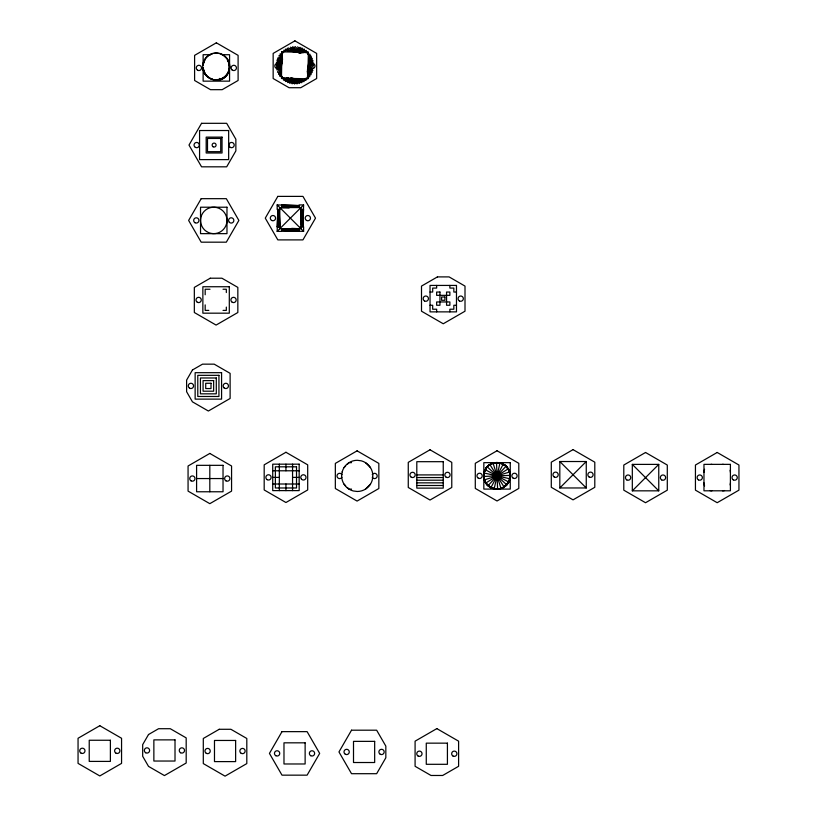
<?xml version="1.0" encoding="UTF-8"?>
<svg xmlns="http://www.w3.org/2000/svg" width="817" height="817" viewBox="0 0 817 817"><rect width="100%" height="100%" fill="white"/><g stroke="black" fill="none" stroke-linecap="round" stroke-linejoin="round"><path stroke-width="1.23" d="M299.093 228.77L281.681 229.311L285.388 229.179M277.78 209.438L277.167 231.364L281.681 231.364L281.681 228.719M277.218 226.85L277.831 210.755L278.444 226.85M279.108 209.438L278.495 225.523L277.882 209.438M278.536 226.85L279.159 210.755L279.751 226.85M301.657 226.85L302.229 209.438L302.933 225.523L303.546 209.438L300.901 209.438M509.89 478.966L510.247 475.596M484.001 472.573L483.613 475.943A13.225 13.225 0 0 0 495.837 488.985M282.345 60.131L279.782 76.298L282.273 76.686M283.53 52.666L283.918 50.184L300.084 52.737M306.293 77.942L305.895 80.434L290.975 78.064M307.672 69.241L310.031 54.32L307.549 53.922M494.173 488.801L499.953 463.004M509.369 480.631L509.777 478.956M509.737 479.068L510.155 477.394M484.124 472.543L484.563 470.868M483.725 474.115L484.164 472.451M282.376 61.061L278.556 74.367L280.977 75.062M285.153 51.379L285.848 48.959L299.155 52.768M304.67 79.239L303.975 81.659L291.832 78.177M307.447 69.557L311.257 56.24L308.836 55.546M509.849 479.048L507.714 483.674M484.644 470.949L486.238 467.875A13.225 13.225 0 0 1 508.194 469.05A13.225 13.225 0 0 1 498.707 488.883M484.062 472.389L484.726 470.786M282.079 61.653L277.514 72.162L279.822 73.162M287.053 50.225L288.054 47.917L299.604 52.931M302.76 80.393L301.759 82.701L291.25 78.136M307.733 68.965L312.308 58.456L309.99 57.456M490.935 487.616L503.201 464.189M508.491 482.224L509.328 480.713M484.624 470.735L485.482 469.234M276.769 69.833L282.059 61.02M300.727 81.291L299.43 83.446L290.617 78.156M307.754 69.598L313.054 60.785L310.889 59.488M506.581 485.032L508.582 482.285M486.329 467.937L487.371 466.548M485.4 469.172L486.442 467.804M282.6 59.539L276.33 67.423L278.301 68.996M291.22 48.703L292.792 46.732L300.676 53.003M298.593 81.914L297.02 83.885L290.127 78.401M307.212 71.069L313.483 63.195L311.512 61.622M488.106 485.625L506.019 466.18L504.783 465.077A13.225 13.225 0 0 0 484.685 471.103A13.225 13.225 0 0 0 495.715 488.944A13.225 13.225 0 0 0 510.094 473.676L509.604 472.032M507.633 483.766L505.263 486.248M486.35 467.743L488.74 465.322M277.167 231.364L303.607 204.924L299.093 204.924L299.093 207.569M344.028 467.63L345.683 465.976M347.337 464.322L348.992 462.667L351.535 462.667M365.516 489.107L370.469 484.154M559.819 487.963L586.259 461.523L559.819 461.523L559.819 487.963L586.259 487.963L586.259 461.523M632.317 490.833L658.757 464.393L632.317 464.393L632.317 490.833L658.757 490.833L658.757 464.393M282.559 58.855L276.217 64.982L277.964 66.79M293.426 48.366L295.233 46.61L301.361 52.952M296.397 82.251L294.58 83.998L288.462 77.656M307.263 71.753L313.605 65.636L311.849 63.818M503.875 487.218L505.223 486.135M506.489 485.114L503.711 487.177M487.514 466.415L490.2 464.332M282.488 58.048L276.422 62.541L277.913 64.563M294.171 82.303L292.149 83.794L287.655 77.727M307.325 72.56L313.401 68.066M485.901 482.98L508.235 468.825L509.114 470.398M502.332 488.025L503.803 487.126M491.752 463.556L488.872 465.241M282.447 57.098L276.932 60.152L278.158 62.358M297.858 48.56L300.064 47.335L303.117 52.839M291.955 82.057L289.759 83.283L286.706 77.778M307.376 73.51L312.88 70.456L311.655 68.26M500.698 488.627L502.271 487.933M502.179 487.963L503.762 487.269M490.374 464.291A13.225 13.225 0 0 1 510.206 475.739A13.225 13.225 0 0 1 490.374 487.198A13.225 13.225 0 0 1 490.374 464.291L493.407 462.984M282.284 56.23L277.637 58.15L278.597 60.478M299.737 49L302.065 48.029L303.995 52.686M290.076 81.618L287.758 82.578L285.827 77.932M307.529 74.388L312.186 72.458L311.216 70.139M484.45 479.845L509.685 471.96L506.101 466.19M498.973 489.015L502.23 488.055M493.427 463.096L495.092 462.636M491.844 463.535L493.509 463.076M278.72 55.954L282.365 54.984M301.82 49.766L304.261 49.112L305.231 52.768M287.993 80.842L285.562 81.496L284.582 77.85M307.447 75.634L311.103 74.653L310.45 72.223M498.86 488.913L500.566 488.648M493.488 462.973L496.848 462.514M282.57 53.595L280.078 53.922L280.405 56.424M303.791 50.807L306.293 50.47L306.62 52.972M286.021 79.811L283.53 80.137L283.203 77.646M307.243 77.023L309.745 76.686L309.408 74.194M483.858 476.444L510.278 475.361L509.971 473.717M281.681 206.201L297.766 205.588L281.681 204.975M282.999 206.252L299.093 205.639M295.376 207.099L299.093 206.956L281.681 207.508L281.681 204.924M281.681 230.639L299.093 230.077L281.681 229.414M497.196 489.056L492.11 488.27M497.083 489.056L498.809 489.026M495.225 462.636L496.95 462.626M305.609 52.084L308.132 52.084L308.132 54.606M210.684 54.708L203.127 54.708L203.127 64.778M222.01 54.708L229.567 54.708L229.567 81.149L203.127 81.149L203.127 68.557A13.225 13.225 0 0 0 205.2 74.337M284.204 78.524L281.691 78.524L281.691 76.012M305.609 78.524L308.132 78.524L308.132 76.012M279.812 209.438L277.167 209.438L277.167 204.924L299.093 205.537M277.167 226.85L279.874 226.85M300.237 226.85L303.607 226.85L303.607 231.364L281.681 230.751M210.02 289.249L205.179 289.249L205.179 294.753M223.031 289.249L226.329 289.249L226.329 292.547M430.038 292.037L432.683 292.037L432.683 288.074L436.646 288.074L436.646 285.429M456.478 292.037L453.833 292.037L453.833 288.074L449.871 288.074L449.871 285.429M430.038 305.262L432.683 305.262L432.683 309.224L436.646 309.224L436.646 311.869M456.478 305.262L453.833 305.262L453.833 309.224L449.871 309.224L449.871 311.869M208.815 310.399L205.179 310.399L205.179 304.894M223.031 310.399L226.329 310.399L226.329 307.09M272.725 470.786L299.165 470.786M416.803 474.912L443.243 474.912M272.725 477.394L279.332 477.394M292.557 477.394L299.165 477.394M416.803 477.557L443.243 477.557M196.591 478.558L223.031 478.558M416.803 480.202L443.243 480.202M416.803 482.847L443.243 482.847M272.725 484.001L299.165 484.001M416.803 485.492L443.243 485.492M351.535 489.107L348.992 489.107L347.337 487.463M281.681 206.303L299.093 206.864M281.681 207.63L289.106 207.906M291.659 228.372L299.093 228.658L299.093 231.364L282.999 230.7M493.754 488.791L497.124 489.158M498.595 462.728L501.955 463.494M496.981 462.524L498.697 462.749M484.164 473.012L509.961 478.793M498.717 462.647L500.392 463.096M500.065 462.892L501.679 463.505M490.517 487.524L493.672 488.76M501.934 463.607L503.527 464.26M485.349 469.775L508.777 482.04M501.771 463.433L503.292 464.25M491.946 488.198L487.708 485.461M503.507 464.373L504.998 465.23M290.382 47.172L300.094 53.003M503.303 464.138L504.702 465.149M488.975 486.391L490.363 487.432M504.967 465.343L507.49 467.702M487.34 466.946L506.785 484.859M486.534 484.175L487.769 485.38M487.667 485.267L488.903 486.472A13.225 13.225 0 0 0 509.951 477.404A13.225 13.225 0 0 0 491.589 463.719A13.225 13.225 0 0 0 488.913 486.452M632.317 464.393L658.757 490.833M559.819 461.523L586.259 487.963M277.167 204.924L303.607 231.364M365.516 462.667L370.469 467.63M344.028 484.154L345.683 485.809M485.533 482.755L486.605 484.103M486.523 483.981L487.586 485.329M297.674 46.814L302.167 52.891M489.986 464.74L504.14 487.075M507.326 467.518L508.225 468.999M484.695 481.142L486.442 484.052M508.337 468.968L509.624 472.175M484.103 479.477L485.451 482.592M493.121 463.29L501.005 488.525M219.456 78.422L219.936 80.117A13.225 13.225 0 0 0 229.322 64.819M484.185 479.324L484.644 480.988M509.726 472.155L509.992 473.86M483.603 476.035L484.093 479.395M203.27 67.893L203.637 70.967A13.225 13.225 0 0 1 203.147 67.893M203.239 68.526L205.363 74.725A13.225 13.225 0 0 1 203.954 71.957M496.522 462.698L497.604 489.117M302.27 210.755L302.882 226.85L303.607 204.924M301.33 220.661L301.565 226.85L300.962 210.755M301.013 209.438L301.606 225.523M279.343 213.145L279.2 209.438L279.812 225.523M510.145 475.504L510.186 477.23A13.225 13.225 0 0 1 489.25 486.503A13.225 13.225 0 0 1 491.681 463.739A13.225 13.225 0 0 1 510.186 477.23M483.684 474.32L483.715 476.035M483.715 475.964L483.735 477.69M292.557 464.168L292.557 490.619M285.94 464.168L285.94 470.786M285.94 484.001L285.94 490.619M281.691 52.084L281.691 54.606M279.332 464.168L279.332 490.619M209.816 465.333L209.816 491.773M227.361 60.06A13.225 13.225 0 0 1 228.77 62.838M227.749 60.223A13.225 13.225 0 0 1 223.878 77.666M222.908 78.289A13.225 13.225 0 0 1 203.127 67.985M203.525 63.42A13.225 13.225 0 0 1 204.853 60.223M223.878 56.005A13.225 13.225 0 0 1 227.126 59.253M229.168 64.431A13.225 13.225 0 0 1 219.783 79.729M203.076 65.442A13.225 13.225 0 0 1 203.801 62.419M228.209 61.479A13.225 13.225 0 0 1 228.934 63.42M229.23 64.175A13.225 13.225 0 0 1 229.23 68.771M228.985 69.894A13.225 13.225 0 0 1 217.363 79.637M212.788 79.239A13.225 13.225 0 0 1 203.443 69.894M203.045 65.319A13.225 13.225 0 0 1 212.788 53.697M213.911 53.452A13.225 13.225 0 0 1 218.517 53.452M219.63 53.697A13.225 13.225 0 0 1 222.827 55.025M227.667 59.855A13.225 13.225 0 0 1 228.985 63.052M730.408 482.878A7.935 7.935 0 0 1 730.143 484.93M724.536 490.537A7.935 7.935 0 0 1 722.483 490.803M711.903 490.803A7.935 7.935 0 0 1 709.85 490.537M704.581 485.911A7.935 7.935 0 0 1 703.968 482.878M703.968 472.297A7.935 7.935 0 0 1 704.581 469.264M710.872 464.434A7.935 7.935 0 0 1 711.903 464.362M722.483 464.362A7.935 7.935 0 0 1 723.515 464.434M730.143 470.245A7.935 7.935 0 0 1 730.408 472.297M341.935 477.281A2.645 2.645 0 0 1 337.942 477.986A2.645 2.645 0 0 1 337.942 473.931A2.645 2.645 0 0 1 341.935 474.636M372.256 474.636A2.645 2.645 0 0 1 376.239 473.931A2.645 2.645 0 0 1 376.239 477.986A2.645 2.645 0 0 1 372.256 477.281M277.453 68.608A2.645 2.645 0 0 1 274.818 65.973A2.645 2.645 0 0 1 277.453 63.328M312.36 63.328A2.645 2.645 0 0 1 314.984 66.31A2.645 2.645 0 0 1 311.675 68.526M281.916 51.859L281.457 78.299L307.897 78.759L308.356 52.319L281.916 51.859M342.18 471.858L341.649 475.892A15.605 15.605 0 0 0 353.21 490.956L357.254 491.487A15.605 15.605 0 0 0 372.317 479.926L372.848 475.892A15.605 15.605 0 0 0 361.288 460.819L357.254 460.288A15.605 15.605 0 0 0 342.18 471.858M201.554 123.316L188.993 145.069L201.554 166.821L226.677 166.821L235.858 150.91L235.858 139.227L226.677 123.316L201.554 123.316M201.196 198.674L188.635 220.427L201.196 242.179L226.319 242.179L238.87 220.427L226.319 198.674L201.196 198.674M277.821 196.386L265.27 218.139L277.821 239.892L302.944 239.892L315.505 218.139L302.944 196.386L277.821 196.386M192.444 369.978L186.613 380.089L186.613 391.721L192.444 401.841L208.366 411.022L230.118 398.471L230.118 373.349L214.197 364.157L202.524 364.157L192.444 369.978M148.52 734.524L142.679 744.634L142.679 756.276L148.52 766.387L164.431 775.578L186.184 763.017L186.184 737.894L170.273 728.713L158.59 728.713L148.52 734.524M281.998 731.644L269.436 753.407L281.998 775.159L307.11 775.159L319.672 753.407L307.11 731.644L281.998 731.644M351.524 730.194L338.963 751.946L351.524 773.699L376.647 773.699L385.828 757.778L385.828 746.105L376.647 730.194L351.524 730.194M216.352 42.811L194.599 55.362L194.599 80.485L210.51 89.676L222.183 89.676L238.104 80.485L238.104 55.362L216.352 42.811M294.906 40.85L273.154 53.411L273.154 78.524L289.065 87.715L300.748 87.715L316.659 78.524L316.659 53.411L294.906 40.85M210.245 278.209L194.334 287.4L194.334 312.513L216.086 325.074L237.839 312.513L237.839 287.4L221.918 278.209L210.245 278.209M437.422 276.902L421.501 286.093L421.501 311.206L443.253 323.767L465.006 311.206L465.006 286.093L449.095 276.902L437.422 276.902M209.816 453.435L188.063 465.996L188.063 491.119L209.816 503.67L231.568 491.119L231.568 465.996L209.816 453.435M285.94 452.271L264.187 464.832L264.187 489.955L285.94 502.516L307.692 489.955L307.692 464.832L285.94 452.271M357.09 450.841L335.338 463.402L335.338 488.515L357.09 501.076L378.843 488.515L378.843 463.402L357.09 450.841M430.018 449.789L408.265 462.351L408.265 487.473L430.018 500.035L451.77 487.473L451.77 462.351L430.018 449.789M497.042 450.749L475.29 463.31L475.29 488.423L497.042 500.984L518.795 488.423L518.795 463.31L497.042 450.749M573.044 449.626L551.291 462.187L551.291 487.3L573.044 499.861L594.796 487.3L594.796 462.187L573.044 449.626M99.807 725.71L78.054 738.272L78.054 763.384L99.807 775.946L121.559 763.384L121.559 738.272L99.807 725.71M645.542 452.485L623.79 465.047L623.79 490.169L645.542 502.731L667.295 490.169L667.295 465.047L645.542 452.485M219.222 729.285L203.3 738.476L203.3 763.589L225.053 776.15L246.805 763.589L246.805 738.476L230.894 729.285L219.222 729.285M717.193 452.465L695.441 465.026L695.441 490.149L717.193 502.71L738.946 490.149L738.946 465.026L717.193 452.465M436.84 728.611L415.087 741.172L415.087 766.295L431.008 775.476L442.681 775.476L458.603 766.295L458.603 741.172L436.84 728.611M228.658 130.526L199.573 130.526L199.573 159.611L228.658 159.611L228.658 130.526M222.04 137.133L206.18 137.133L206.18 152.993L222.04 152.993L222.04 137.133M220.723 138.451L207.498 138.451L207.498 151.676L220.723 151.676L220.723 138.451M226.973 207.212L200.533 207.212L200.533 233.652L226.973 233.652L226.973 207.212M300.962 207.569L279.812 207.569L279.812 228.719L300.962 228.719L300.962 207.569M456.478 285.429L430.038 285.429L430.038 311.869L456.478 311.869L456.478 285.429M229.301 286.736L202.861 286.736L202.861 313.177L229.301 313.177L229.301 286.736M439.954 292.037L436.646 292.037L436.646 295.345L449.871 295.345L449.871 292.037L446.562 292.037L446.562 305.262L449.871 305.262L449.871 301.953L436.646 301.953L436.646 305.262L439.954 305.262L439.954 292.037M444.908 297L441.609 297L441.609 300.299L444.908 300.299L444.908 297M221.581 372.685L195.14 372.685L195.14 399.125L221.581 399.125L221.581 372.685M218.936 375.33L197.785 375.33L197.785 396.48L218.936 396.48L218.936 375.33M216.291 377.975L200.431 377.975L200.431 393.835L216.291 393.835L216.291 377.975M213.645 380.62L203.076 380.62L203.076 391.2L213.645 391.2L213.645 380.62M211.011 383.265L205.721 383.265L205.721 388.555L211.011 388.555L211.011 383.265M443.243 461.687L416.803 461.687L416.803 488.127L443.243 488.127L443.243 461.687M510.268 462.647L483.827 462.647L483.827 489.087L510.268 489.087L510.268 462.647M299.165 464.168L272.725 464.168L272.725 490.619L299.165 490.619L299.165 464.168M730.408 464.362L703.968 464.362L703.968 490.803L730.408 490.803L730.408 464.362M223.031 465.333L196.591 465.333L196.591 491.773L223.031 491.773L223.031 465.333M296.52 466.813L275.37 466.813L275.37 487.974L296.52 487.974L296.52 466.813M175.012 739.875L153.862 739.875L153.862 761.036L175.012 761.036L175.012 739.875M110.387 740.253L89.227 740.253L89.227 761.403L110.387 761.403L110.387 740.253M235.633 740.457L214.483 740.457L214.483 761.607L235.633 761.607L235.633 740.457M374.666 741.366L353.506 741.366L353.506 762.516L374.666 762.516L374.666 741.366M305.129 742.827L283.979 742.827L283.979 763.977L305.129 763.977L305.129 742.827M447.42 743.153L426.27 743.153L426.27 764.303L447.42 764.303L447.42 743.153M213.125 146.784A1.981 1.981 0 0 0 216.096 145.069A1.981 1.981 0 0 0 213.125 143.353A1.981 1.981 0 0 0 213.125 146.784M195.345 147.356A2.645 2.645 0 0 0 199.307 145.069A2.645 2.645 0 0 0 195.345 142.781A2.645 2.645 0 0 0 195.345 147.356M229.689 146.937A2.645 2.645 0 0 0 234.122 145.753A2.645 2.645 0 0 0 230.874 142.515A2.645 2.645 0 0 0 229.689 146.937M554.273 477.036A2.645 2.645 0 0 0 558.236 474.748A2.645 2.645 0 0 0 554.273 472.451A2.645 2.645 0 0 0 554.273 477.036M589.169 477.036A2.645 2.645 0 0 0 593.132 474.748A2.645 2.645 0 0 0 589.169 472.451A2.645 2.645 0 0 0 589.169 477.036M189.585 388.198A2.645 2.645 0 0 0 193.558 385.91A2.645 2.645 0 0 0 189.585 383.622A2.645 2.645 0 0 0 189.585 388.198M223.94 387.779A2.645 2.645 0 0 0 228.372 386.594A2.645 2.645 0 0 0 225.124 383.357A2.645 2.645 0 0 0 223.94 387.779M271.612 220.427A2.645 2.645 0 0 0 275.574 218.139A2.645 2.645 0 0 0 271.612 215.851A2.645 2.645 0 0 0 271.612 220.427M306.508 220.427A2.645 2.645 0 0 0 310.48 218.139A2.645 2.645 0 0 0 306.508 215.851A2.645 2.645 0 0 0 306.508 220.427M206.139 75.542A13.552 13.552 0 0 0 229.097 70.66A13.552 13.552 0 0 0 213.4 53.217A13.552 13.552 0 0 0 206.139 75.542M197.571 70.211A2.645 2.645 0 0 0 201.544 67.923A2.645 2.645 0 0 0 197.571 65.636A2.645 2.645 0 0 0 197.571 70.211M231.926 69.792A2.645 2.645 0 0 0 236.358 68.608A2.645 2.645 0 0 0 233.111 65.37A2.645 2.645 0 0 0 231.926 69.792M206.558 231.517A13.225 13.225 0 0 0 226.963 221.121A13.225 13.225 0 0 0 207.753 208.652A13.225 13.225 0 0 0 206.558 231.517M194.987 222.724A2.645 2.645 0 0 0 198.95 220.427A2.645 2.645 0 0 0 194.987 218.139A2.645 2.645 0 0 0 194.987 222.724M229.332 222.295A2.645 2.645 0 0 0 233.764 221.111A2.645 2.645 0 0 0 230.527 217.873A2.645 2.645 0 0 0 229.332 222.295M197.316 302.249A2.645 2.645 0 0 0 201.278 299.951A2.645 2.645 0 0 0 197.316 297.664A2.645 2.645 0 0 0 197.316 302.249M232.212 302.249A2.645 2.645 0 0 0 236.174 299.951A2.645 2.645 0 0 0 232.212 297.664A2.645 2.645 0 0 0 232.212 302.249M424.483 300.942A2.645 2.645 0 0 0 428.445 298.654A2.645 2.645 0 0 0 424.483 296.357A2.645 2.645 0 0 0 424.483 300.942M459.389 300.942A2.645 2.645 0 0 0 463.351 298.654A2.645 2.645 0 0 0 459.389 296.357A2.645 2.645 0 0 0 459.389 300.942M698.423 479.875A2.645 2.645 0 0 0 702.385 477.588A2.645 2.645 0 0 0 698.423 475.3A2.645 2.645 0 0 0 698.423 479.875M733.319 479.875A2.645 2.645 0 0 0 737.291 477.588A2.645 2.645 0 0 0 733.319 475.3A2.645 2.645 0 0 0 733.319 479.875M626.772 479.896A2.645 2.645 0 0 0 630.734 477.608A2.645 2.645 0 0 0 626.772 475.32A2.645 2.645 0 0 0 626.772 479.896M661.668 479.896A2.645 2.645 0 0 0 665.641 477.608A2.645 2.645 0 0 0 661.668 475.32A2.645 2.645 0 0 0 661.668 479.896M478.272 478.159A2.645 2.645 0 0 0 482.234 475.862A2.645 2.645 0 0 0 478.272 473.574A2.645 2.645 0 0 0 478.272 478.159M513.178 478.159A2.645 2.645 0 0 0 517.141 475.862A2.645 2.645 0 0 0 513.178 473.574A2.645 2.645 0 0 0 513.178 478.159M411.247 477.199A2.645 2.645 0 0 0 415.21 474.912A2.645 2.645 0 0 0 411.247 472.624A2.645 2.645 0 0 0 411.247 477.199M446.143 477.199A2.645 2.645 0 0 0 450.116 474.912A2.645 2.645 0 0 0 446.143 472.624A2.645 2.645 0 0 0 446.143 477.199M267.169 479.681A2.645 2.645 0 0 0 271.142 477.394A2.645 2.645 0 0 0 267.169 475.106A2.645 2.645 0 0 0 267.169 479.681M301.524 479.262A2.645 2.645 0 0 0 305.946 478.078A2.645 2.645 0 0 0 302.709 474.84A2.645 2.645 0 0 0 301.524 479.262M191.045 480.845A2.645 2.645 0 0 0 195.008 478.558A2.645 2.645 0 0 0 191.045 476.27A2.645 2.645 0 0 0 191.045 480.845M225.941 480.845A2.645 2.645 0 0 0 229.914 478.558A2.645 2.645 0 0 0 225.941 476.27A2.645 2.645 0 0 0 225.941 480.845M418.069 756.021A2.645 2.645 0 0 0 422.042 753.734A2.645 2.645 0 0 0 418.069 751.446A2.645 2.645 0 0 0 418.069 756.021M452.975 756.021A2.645 2.645 0 0 0 456.938 753.734A2.645 2.645 0 0 0 452.975 751.446A2.645 2.645 0 0 0 452.975 756.021M345.315 754.234A2.645 2.645 0 0 0 349.278 751.946A2.645 2.645 0 0 0 345.315 749.649A2.645 2.645 0 0 0 345.315 754.234M380.211 754.234A2.645 2.645 0 0 0 384.184 751.946A2.645 2.645 0 0 0 380.211 749.649A2.645 2.645 0 0 0 380.211 754.234M275.778 755.694A2.645 2.645 0 0 0 279.751 753.407A2.645 2.645 0 0 0 275.778 751.109A2.645 2.645 0 0 0 275.778 755.694M310.685 755.694A2.645 2.645 0 0 0 314.647 753.407A2.645 2.645 0 0 0 310.685 751.109A2.645 2.645 0 0 0 310.685 755.694M206.282 753.325A2.645 2.645 0 0 0 210.245 751.027A2.645 2.645 0 0 0 206.282 748.74A2.645 2.645 0 0 0 206.282 753.325M241.189 753.325A2.645 2.645 0 0 0 245.151 751.027A2.645 2.645 0 0 0 241.189 748.74A2.645 2.645 0 0 0 241.189 753.325M145.661 752.743A2.645 2.645 0 0 0 149.623 750.455A2.645 2.645 0 0 0 145.661 748.168A2.645 2.645 0 0 0 145.661 752.743M180.567 752.743A2.645 2.645 0 0 0 184.53 750.455A2.645 2.645 0 0 0 180.567 748.168A2.645 2.645 0 0 0 180.567 752.743M81.036 753.121A2.645 2.645 0 0 0 84.999 750.833A2.645 2.645 0 0 0 81.036 748.535A2.645 2.645 0 0 0 81.036 753.121M115.932 753.121A2.645 2.645 0 0 0 119.905 750.833A2.645 2.645 0 0 0 115.932 748.535A2.645 2.645 0 0 0 115.932 753.121"/></g></svg>
